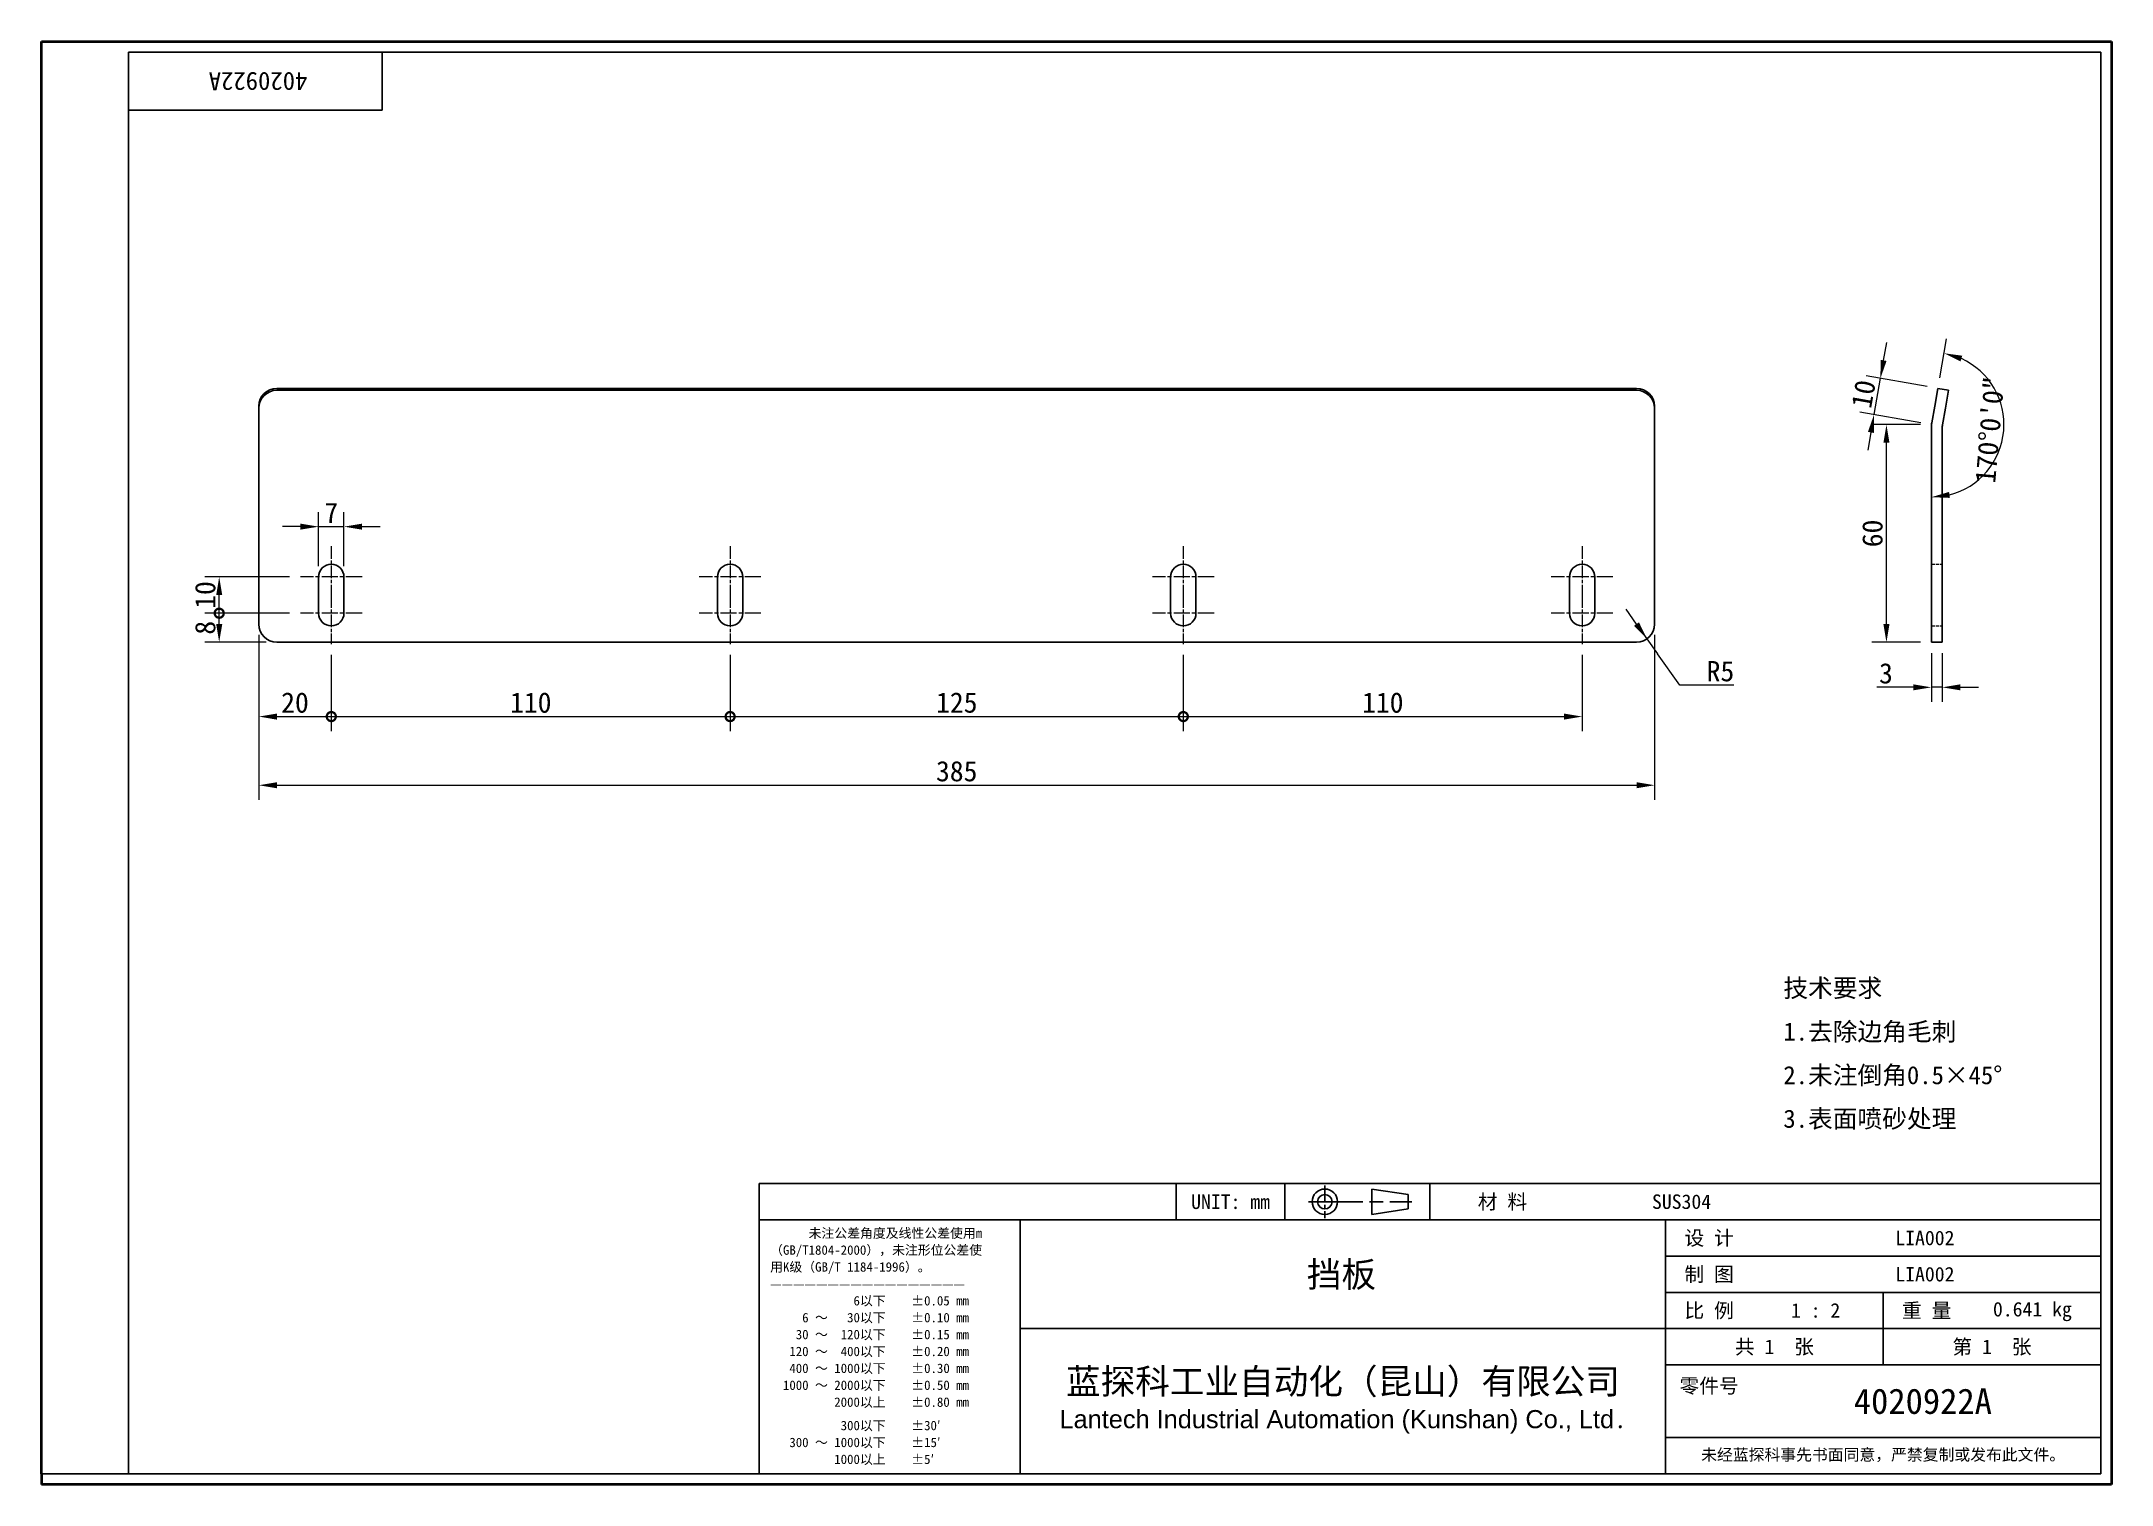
# Model space of a CAD drawing. Header units: millimetres. Extents: x 12 to 583, y 11 to 409.
import ezdxf
from ezdxf.enums import TextEntityAlignment as Align

# ---------------------------------------------------------------- set-up
doc = ezdxf.new("R2010")
doc.units = ezdxf.units.MM
doc.header["$LTSCALE"] = 2
doc.linetypes.add('CHAIN', pattern=[0.3543, 0.2362, -0.0295, 0.0591, -0.0295])
doc.linetypes.add('DASHED', pattern=[0.2067, 0.1654, -0.0413])
for name, color, linetype, lineweight in [('1', 7, 'Continuous', 18), ('可见 (ISO)', 7, 'Continuous', 25), ('图框 (ISO)', 7, 'Continuous', 35), ('标题 (ISO)', 7, 'Continuous', 25), ('草图几何图元 (ISO)', 7, 'Continuous', 18)]:
    doc.layers.add(name, color=color, linetype=linetype, lineweight=lineweight)
for name, color, linetype, lineweight, true_color in [('中心标记 (ISO)', 1, 'CHAIN', 18, 0xff0000), ('尺寸 (ISO)', 7, 'Continuous', 18, 0x008000), ('符号 (ISO)', 7, 'Continuous', 18, 0x008000), ('隐藏 (ISO)', 5, 'DASHED', 18, 0x0000ff)]:
    doc.layers.add(name, color=color, linetype=linetype, lineweight=lineweight, true_color=true_color)
doc.styles.add('文本样式164', font='SimSun.ttf')
doc.styles.add('文本样式165', font='SimSun.ttf')
doc.styles.add('文本样式74', font='SimSun.ttf')
doc.styles.add('最新国标', font='simfang.ttf')
doc.styles.add('注释文本 (ISO)', font='simfang.ttf')
doc.dimstyles.new('默认 (GB)', dxfattribs={"dimscale": 2, "dimtxt": 2.8, "dimasz": 2.5, "dimexe": 2, "dimexo": 1.5, "dimgap": 0.5, "dimtad": 1, "dimtoh": 1, "dimdsep": 46, "dimtxsty": '最新国标', "dimcen": 0.09, "dimdle": 10, "dimclrd": 256, "dimclre": 256, "dimclrt": 256, "dimaunit": 1, "dimadec": 3, "dimazin": 2, "dimtfac": 0.535714, "dimtmove": 0, "dimatfit": 3, "dimfxl": 0, "dimtolj": 1, "dimtzin": 0, "dimlwd": -1, "dimlwe": -1, "dimarcsym": 0})

# ---------------------------------------------------------------- blocks, each defined once
blk = doc.blocks.new('图框 最新国标')
at = {"layer": '图框 (ISO)'}
for p, q in [((6, 7), (6, 204.5)), ((6, 204.5), (291.5, 204.5)), ((291.5, 204.5), (291.5, 5.5)), ((6, 7), (6, 5.5)), ((6, 7), (6, 5.5)), ((291.5, 5.5), (6, 5.5))]:
    blk.add_line(p, q, dxfattribs=at)
at = {"layer": '图框 (ISO)', "color": 7, "linetype": 'Continuous', "lineweight": 25}
for p, q in [((18, 203), (290, 203)), ((18, 7), (18, 203)), ((18, 203), (290, 203)), ((53, 203), (53, 195)), ((290, 203), (290, 7)), ((290, 203), (290, 7)), ((53, 195), (18, 195)), ((290, 7), (6, 7)), ((290, 7), (18, 7))]:
    blk.add_line(p, q, dxfattribs=at)
at = {"layer": '图框 (ISO)', "style": '文本样式74'}
blk.add_attdef('零件代号_001', (42.68, 200.25), '', height=2.5, rotation=180, dxfattribs=at)
blk = doc.blocks.new('标题栏 最新国标')
at = {"layer": '标题 (ISO)'}
for p, q in [((381.98, -183.84), (196.98, -183.84)), ((196.98, -183.84), (196.98, -223.84)), ((254.48, -183.84), (254.48, -188.84)), ((269.48, -183.84), (269.48, -188.84)), ((281.48, -188.09), (281.48, -184.59)), ((281.48, -184.59), (286.48, -185.34)), ((286.48, -185.34), (286.48, -187.34)), ((289.48, -183.84), (289.48, -188.84)), ((381.98, -223.84), (381.98, -183.84)), ((383.48, -183.84), (383.48, -225.34)), ((286.48, -187.34), (281.48, -188.09)), ((196.98, -188.84), (381.98, -188.84)), ((232.98, -188.84), (232.98, -223.84)), ((321.98, -188.84), (321.98, -223.84)), ((321.98, -193.84), (381.98, -193.84)), ((321.98, -198.84), (381.98, -198.84)), ((351.98, -198.84), (351.98, -208.84)), ((321.98, -203.84), (232.98, -203.84)), ((321.98, -203.84), (381.98, -203.84)), ((321.98, -208.84), (381.98, -208.84)), ((321.98, -218.84), (381.98, -218.84)), ((196.98, -223.84), (381.98, -223.84)), ((383.48, -225.34), (196.98, -225.34))]:
    blk.add_line(p, q, dxfattribs=at)
at = {"layer": '标题 (ISO)', "linetype": 'CHAIN', "ltscale": 5.000333}
blk.add_line((274.98, -184.09), (274.98, -188.59), dxfattribs=at)
at = {"layer": '标题 (ISO)', "linetype": 'CHAIN', "ltscale": 15.834605}
blk.add_line((272.73, -186.34), (286.98, -186.34), dxfattribs=at)
at = {"layer": '标题 (ISO)'}
for radius in [1.75, 1]:
    blk.add_circle((274.98, -186.34), radius, dxfattribs=at)
at = {"layer": '1', "style": '文本样式164'}
for s, p in [('UNIT: mm', (261.98, -186.34)), ('材 料', (299.48, -186.34)), ('设 计', (327.98, -191.34)), ('制 图', (327.98, -196.34)), ('比 例', (327.98, -201.34)), ('重 量', (357.98, -201.34)), ('共 1  张', (336.98, -206.34)), ('第 1  张', (366.98, -206.34))]:
    blk.add_text(s, height=2, dxfattribs=at).set_placement(p, align=Align.MIDDLE_CENTER)
at = {"layer": '标题 (ISO)', "char_height": 2, "style": '注释文本 (ISO)'}
for s, insert, attachment_point, line_spacing_factor in [('{\\fSimSun|b0|i0|c134|p2;\\H0.65x;      未注公差角度及线性公差使用m\\P（GB/T1804-2000），未注形位公差使\\P用K级（GB/T 1184-1996）。\\P—————————————————\\P             6以下    ±0.05 mm\\P     6 ～   30以下    ±0.10 mm\\P    30 ～  120以下    ±0.15 mm\\P   120 ～  400以下    ±0.20 mm\\P   400 ～ 1000以下    ±0.30 mm\\P  1000 ～ 2000以下    ±0.50 mm\\P          2000以上    ±0.80 mm\\P\\H0.38462x;\\P\\H2.6x;           300以下    ±30′\\P   300 ～ 1000以下    ±15′\\P          1000以上    ±5′}', (198.48, -206.34), 4, 1.075116), ('{\\fMicrosoft YaHei|b0|i0|c134|p34;\\H1.75x;蓝探科工业自动化（昆山）有限公司\\P\\fArial|b0|i0|c0|p34;\\H0.71429x;Lantech Industrial Automation (Kunshan) Co., Ltd\\fFangSong|b0|i0|c134|p49;.\\H1.15195x; }', (277.48, -213.84), 5, 0.978695)]:
    blk.add_mtext(s, dxfattribs=dict(at, insert=insert, attachment_point=attachment_point, line_spacing_factor=line_spacing_factor))
at = {"layer": '标题 (ISO)', "attachment_point": 5, "style": '注释文本 (ISO)'}
for s, insert, char_height in [('\\fFangSong|b0|i0;零件号', (327.98, -211.84), 2), ('\\fSimSun|b0|i0;{\\H1.6000;未经蓝探科事先书面同意，严禁复制或发布此文件。}', (351.98, -221.34), 1.6)]:
    blk.add_mtext(s, dxfattribs=dict(at, insert=insert, char_height=char_height))
at = {"layer": '标题 (ISO)'}
for tag, p, height, style in [('材料_001', (320.09, -187.33), 2, '注释文本 (ISO)'), ('设计人_001', (353.65, -192.33), 2, '注释文本 (ISO)'), ('库存编号_001', (272.5, -198.11), 3.5, '文本样式165'), ('设计人_001', (353.65, -197.33), 2, '注释文本 (ISO)'), ('视图比例_001', (339.26, -202.33), 2, '注释文本 (ISO)'), ('质量\\P3;_001', (367.12, -202.16), 2, '注释文本 (ISO)'), ('零件代号_001', (347.93, -215.59), 3.5, '文本样式165')]:
    blk.add_attdef(tag, p, '', height=height, dxfattribs=dict(at, style=style))
blk = doc.blocks.new('_DotSmall')
at = {"color": 0, "linetype": 'ByBlock', "const_width": 0.5}
blk.add_lwpolyline([(-0.0625, 0, 1), (0.0625, 0, 1)], format="xyb", close=True, dxfattribs=at)
blk = doc.blocks.new('*D5')
at = {"layer": 'Defpoints', "color": 0, "transparency": 16777216}
for p in [(71.96, 248.31), (91.96, 242.81), (91.96, 222.8)]:
    blk.add_point(p, dxfattribs=at)
at = {"layer": '尺寸 (ISO)', "color": 116, "true_color": 0x00803f, "transparency": 16777216}
for p, q in [((71.96, 245.31), (71.96, 218.8)), ((91.96, 239.81), (91.96, 218.8)), ((76.96, 222.8), (91.96, 222.8))]:
    blk.add_line(p, q, dxfattribs=at)
blk.add_solid([(76.96, 223.63), (76.96, 221.96), (71.96, 222.8)], dxfattribs=at)
at = {"layer": '尺寸 (ISO)', "color": 116, "true_color": 0x00803f, "transparency": 16777216, "xscale": 5, "yscale": 5, "zscale": 5}
blk.add_blockref('_DotSmall', (91.96, 222.8), dxfattribs=at)
at = {"layer": '尺寸 (ISO)', "transparency": 16777216, "insert": (81.94, 226.63), "char_height": 5.6, "attachment_point": 5, "style": '最新国标'}
blk.add_mtext('\\A1;20', dxfattribs=at)
blk = doc.blocks.new('*D7')
at = {"layer": 'Defpoints', "color": 0, "transparency": 16777216}
for p in [(91.96, 242.81), (201.96, 242.81), (201.96, 222.8)]:
    blk.add_point(p, dxfattribs=at)
at = {"layer": '尺寸 (ISO)', "color": 116, "true_color": 0x00803f, "transparency": 16777216}
for p, q in [((91.96, 239.81), (91.96, 218.8)), ((201.96, 239.81), (201.96, 218.8)), ((91.96, 222.8), (201.96, 222.8))]:
    blk.add_line(p, q, dxfattribs=at)
at = {"layer": '尺寸 (ISO)', "color": 116, "true_color": 0x00803f, "transparency": 16777216, "xscale": 5, "yscale": 5, "zscale": 5, "rotation": 180}
blk.add_blockref('_DotSmall', (91.96, 222.8), dxfattribs=at)
at = {"layer": '尺寸 (ISO)', "color": 116, "true_color": 0x00803f, "transparency": 16777216, "xscale": 5, "yscale": 5, "zscale": 5}
blk.add_blockref('_DotSmall', (201.96, 222.8), dxfattribs=at)
at = {"layer": '尺寸 (ISO)', "transparency": 16777216, "insert": (146.98, 226.63), "char_height": 5.6, "attachment_point": 5, "style": '最新国标'}
blk.add_mtext('\\A1;110', dxfattribs=at)
blk = doc.blocks.new('*D8')
at = {"layer": 'Defpoints', "color": 0, "transparency": 16777216}
for p in [(201.96, 242.81), (326.96, 242.81), (326.96, 222.8)]:
    blk.add_point(p, dxfattribs=at)
at = {"layer": '尺寸 (ISO)', "color": 116, "true_color": 0x00803f, "transparency": 16777216}
for p, q in [((201.96, 239.81), (201.96, 218.8)), ((326.96, 239.81), (326.96, 218.8)), ((201.96, 222.8), (326.96, 222.8))]:
    blk.add_line(p, q, dxfattribs=at)
at = {"layer": '尺寸 (ISO)', "color": 116, "true_color": 0x00803f, "transparency": 16777216, "xscale": 5, "yscale": 5, "zscale": 5, "rotation": 180}
blk.add_blockref('_DotSmall', (201.96, 222.8), dxfattribs=at)
at = {"layer": '尺寸 (ISO)', "color": 116, "true_color": 0x00803f, "transparency": 16777216, "xscale": 5, "yscale": 5, "zscale": 5}
blk.add_blockref('_DotSmall', (326.96, 222.8), dxfattribs=at)
at = {"layer": '尺寸 (ISO)', "transparency": 16777216, "insert": (264.48, 226.63), "char_height": 5.6, "attachment_point": 5, "style": '最新国标'}
blk.add_mtext('\\A1;125', dxfattribs=at)
blk = doc.blocks.new('*D9')
at = {"layer": 'Defpoints', "color": 0, "transparency": 16777216}
for p in [(326.96, 242.81), (436.96, 242.81), (436.96, 222.8)]:
    blk.add_point(p, dxfattribs=at)
at = {"layer": '尺寸 (ISO)', "color": 116, "true_color": 0x00803f, "transparency": 16777216}
for p, q in [((326.96, 239.81), (326.96, 218.8)), ((436.96, 239.81), (436.96, 218.8)), ((326.96, 222.8), (431.96, 222.8))]:
    blk.add_line(p, q, dxfattribs=at)
blk.add_solid([(431.96, 223.63), (431.96, 221.96), (436.96, 222.8)], dxfattribs=at)
at = {"layer": '尺寸 (ISO)', "color": 116, "true_color": 0x00803f, "transparency": 16777216, "xscale": 5, "yscale": 5, "zscale": 5, "rotation": 180}
blk.add_blockref('_DotSmall', (326.96, 222.8), dxfattribs=at)
at = {"layer": '尺寸 (ISO)', "transparency": 16777216, "insert": (381.98, 226.63), "char_height": 5.6, "attachment_point": 5, "style": '最新国标'}
blk.add_mtext('\\A1;110', dxfattribs=at)
blk = doc.blocks.new('*D10')
at = {"layer": 'Defpoints', "color": 0, "transparency": 16777216}
for p in [(71.96, 248.31), (456.96, 248.31), (456.96, 203.87)]:
    blk.add_point(p, dxfattribs=at)
at = {"layer": '尺寸 (ISO)', "color": 116, "true_color": 0x00803f, "transparency": 16777216}
for p, q in [((71.96, 245.31), (71.96, 199.87)), ((456.96, 245.31), (456.96, 199.87)), ((76.96, 203.87), (451.96, 203.87))]:
    blk.add_line(p, q, dxfattribs=at)
for points in [[(76.96, 204.7), (76.96, 203.04), (71.96, 203.87)], [(451.96, 204.7), (451.96, 203.04), (456.96, 203.87)]]:
    blk.add_solid(points, dxfattribs=at)
at = {"layer": '尺寸 (ISO)', "transparency": 16777216, "insert": (264.46, 207.7), "char_height": 5.6, "attachment_point": 5, "style": '最新国标'}
blk.add_mtext('\\A1;385', dxfattribs=at)
blk = doc.blocks.new('*D11')
at = {"layer": 'Defpoints', "color": 0, "transparency": 16777216}
for p in [(61.04, 251.31), (83.46, 251.31), (76.96, 243.31)]:
    blk.add_point(p, dxfattribs=at)
at = {"layer": '尺寸 (ISO)', "color": 116, "true_color": 0x00803f, "transparency": 16777216}
for p, q in [((80.46, 251.31), (57.04, 251.31)), ((61.04, 248.31), (61.04, 251.31)), ((73.96, 243.31), (57.04, 243.31))]:
    blk.add_line(p, q, dxfattribs=at)
blk.add_solid([(60.21, 248.31), (61.88, 248.31), (61.04, 243.31)], dxfattribs=at)
at = {"layer": '尺寸 (ISO)', "color": 116, "true_color": 0x00803f, "transparency": 16777216, "xscale": 5, "yscale": 5, "zscale": 5, "rotation": 90}
blk.add_blockref('_DotSmall', (61.04, 251.31), dxfattribs=at)
at = {"layer": '尺寸 (ISO)', "transparency": 16777216, "insert": (57.21, 247.29), "char_height": 5.6, "attachment_point": 5, "rotation": 90, "style": '最新国标'}
blk.add_mtext('\\A1;8', dxfattribs=at)
blk = doc.blocks.new('*D12')
at = {"layer": 'Defpoints', "color": 0, "transparency": 16777216}
for p in [(61.04, 261.31), (83.46, 261.31), (83.46, 251.31)]:
    blk.add_point(p, dxfattribs=at)
at = {"layer": '尺寸 (ISO)', "color": 116, "true_color": 0x00803f, "transparency": 16777216}
for p, q in [((80.46, 261.31), (57.04, 261.31)), ((80.46, 251.31), (57.04, 251.31)), ((61.04, 251.31), (61.04, 256.31))]:
    blk.add_line(p, q, dxfattribs=at)
blk.add_solid([(60.21, 256.31), (61.88, 256.31), (61.04, 261.31)], dxfattribs=at)
at = {"layer": '尺寸 (ISO)', "color": 116, "true_color": 0x00803f, "transparency": 16777216, "xscale": 5, "yscale": 5, "zscale": 5, "rotation": 270}
blk.add_blockref('_DotSmall', (61.04, 251.31), dxfattribs=at)
at = {"layer": '尺寸 (ISO)', "transparency": 16777216, "insert": (57.21, 256.33), "char_height": 5.6, "attachment_point": 5, "rotation": 90, "style": '最新国标'}
blk.add_mtext('\\A1;10', dxfattribs=at)
blk = doc.blocks.new('*D13')
at = {"layer": 'Defpoints', "color": 0, "transparency": 16777216}
for p in [(95.46, 275.18), (88.46, 261.31), (95.46, 261.31)]:
    blk.add_point(p, dxfattribs=at)
at = {"layer": '尺寸 (ISO)', "color": 116, "true_color": 0x00803f, "transparency": 16777216}
for p, q in [((83.46, 275.18), (78.46, 275.18)), ((88.46, 264.31), (88.46, 279.18)), ((88.46, 275.18), (95.46, 275.18)), ((95.46, 264.31), (95.46, 279.18)), ((100.46, 275.18), (105.46, 275.18))]:
    blk.add_line(p, q, dxfattribs=at)
for points in [[(83.46, 276.01), (83.46, 274.35), (88.46, 275.18)], [(100.46, 276.01), (100.46, 274.35), (95.46, 275.18)]]:
    blk.add_solid(points, dxfattribs=at)
at = {"layer": '尺寸 (ISO)', "transparency": 16777216, "insert": (91.96, 279.01), "char_height": 5.6, "attachment_point": 5, "style": '最新国标'}
blk.add_mtext('\\A1;7', dxfattribs=at)
blk = doc.blocks.new('*D14')
at = {"layer": 'Defpoints', "color": 0, "transparency": 16777216}
for p in [(451.96, 248.31), (454.85, 244.23)]:
    blk.add_point(p, dxfattribs=at)
at = {"layer": '尺寸 (ISO)', "color": 116, "true_color": 0x00803f, "transparency": 16777216}
for p, q in [((451.96, 248.31), (449.07, 252.39)), ((451.96, 248.31), (454.85, 244.23)), ((454.85, 244.23), (457.75, 240.15)), ((463.91, 231.45), (457.75, 240.15)), ((478.82, 231.45), (463.91, 231.45))]:
    blk.add_line(p, q, dxfattribs=at)
blk.add_solid([(452.64, 248.79), (451.28, 247.82), (454.85, 244.23)], dxfattribs=at)
at = {"layer": '尺寸 (ISO)', "transparency": 16777216, "insert": (475.11, 235.28), "char_height": 5.6, "attachment_point": 5, "style": '最新国标'}
blk.add_mtext('\\A1;R5', dxfattribs=at)
blk = doc.blocks.new('*D15')
at = {"layer": 'Defpoints', "color": 0, "transparency": 16777216}
for p in [(533.31, 243.31), (536.31, 243.31), (536.31, 230.87)]:
    blk.add_point(p, dxfattribs=at)
at = {"layer": '尺寸 (ISO)', "color": 116, "true_color": 0x00803f, "transparency": 16777216}
for p, q in [((533.31, 240.31), (533.31, 226.87)), ((536.31, 240.31), (536.31, 226.87)), ((528.31, 230.87), (518.21, 230.87)), ((536.31, 230.87), (533.31, 230.87)), ((541.31, 230.87), (546.31, 230.87))]:
    blk.add_line(p, q, dxfattribs=at)
for points in [[(528.31, 231.7), (528.31, 230.04), (533.31, 230.87)], [(541.31, 231.7), (541.31, 230.04), (536.31, 230.87)]]:
    blk.add_solid(points, dxfattribs=at)
at = {"layer": '尺寸 (ISO)', "transparency": 16777216, "insert": (520.76, 234.7), "char_height": 5.6, "attachment_point": 5, "style": '最新国标'}
blk.add_mtext('\\A1;3', dxfattribs=at)
blk = doc.blocks.new('*D16')
at = {"layer": 'Defpoints', "color": 0, "transparency": 16777216}
for p in [(520.9, 303.31), (533.31, 303.31), (533.31, 243.31)]:
    blk.add_point(p, dxfattribs=at)
at = {"layer": '尺寸 (ISO)', "color": 116, "true_color": 0x00803f, "transparency": 16777216}
for p, q in [((530.31, 303.31), (516.9, 303.31)), ((520.9, 248.31), (520.9, 298.31)), ((530.31, 243.31), (516.9, 243.31))]:
    blk.add_line(p, q, dxfattribs=at)
for points in [[(520.06, 298.31), (521.73, 298.31), (520.9, 303.31)], [(520.06, 248.31), (521.73, 248.31), (520.9, 243.31)]]:
    blk.add_solid(points, dxfattribs=at)
at = {"layer": '尺寸 (ISO)', "transparency": 16777216, "insert": (517.06, 273.31), "char_height": 5.6, "attachment_point": 5, "rotation": 90, "style": '最新国标'}
blk.add_mtext('\\A1;60', dxfattribs=at)
blk = doc.blocks.new('*D17')
at = {"layer": 'Defpoints', "color": 0, "transparency": 16777216}
for p in [(519.24, 316.1), (535.08, 313.31), (533.31, 303.31)]:
    blk.add_point(p, dxfattribs=at)
at = {"layer": '尺寸 (ISO)', "color": 116, "true_color": 0x00803f, "transparency": 16777216}
for p, q in [((520.11, 321.02), (520.98, 325.95)), ((532.12, 313.83), (515.3, 316.79)), ((517.48, 306.1), (519.24, 316.1)), ((530.36, 303.83), (513.54, 306.79)), ((516.61, 301.17), (515.74, 296.25))]:
    blk.add_line(p, q, dxfattribs=at)
for points in [[(519.29, 321.17), (520.93, 320.88), (519.24, 316.1)], [(515.79, 301.32), (517.43, 301.03), (517.48, 306.1)]]:
    blk.add_solid(points, dxfattribs=at)
at = {"layer": '尺寸 (ISO)', "transparency": 16777216, "insert": (514.58, 311.76), "char_height": 5.6, "attachment_point": 5, "rotation": 80, "style": '最新国标'}
blk.add_mtext('\\A1;10', dxfattribs=at)
blk = doc.blocks.new('*D18')
at = {"layer": 'Defpoints', "color": 0, "transparency": 16777216}
for p in [(535.08, 313.31), (533.31, 303.31), (533.31, 295.39), (550.02, 292.32)]:
    blk.add_point(p, dxfattribs=at)
at = {"layer": '尺寸 (ISO)', "color": 116, "true_color": 0x00803f, "transparency": 16777216}
for p, q in [((535.6, 316.26), (537.48, 326.94)), ((533.31, 292.39), (533.31, 279.31))]:
    blk.add_line(p, q, dxfattribs=at)
blk.add_arc((533.31, 303.31), 20, 284.3615, 65.6385, dxfattribs=at)
for points in [[(541.32, 320.73), (541.81, 322.32), (536.78, 323)], [(538.38, 283.11), (538.17, 284.76), (533.31, 283.31)]]:
    blk.add_solid(points, dxfattribs=at)
at = {"layer": '尺寸 (ISO)', "transparency": 16777216, "insert": (549.42, 301.9), "char_height": 5.6, "attachment_point": 5, "rotation": 85, "style": '最新国标'}
blk.add_mtext('\\A1;170°0\'0"', dxfattribs=at)

msp = doc.modelspace()

# ---------------------------------------------------------------- linework, layer by layer
at = {"layer": '中心标记 (ISO)', "ltscale": 7.50055}
for p, q in [((91.96, 269.807), (91.96, 256.307)), ((201.96, 269.807), (201.96, 256.307)), ((326.96, 269.807), (326.96, 256.307)), ((436.96, 269.807), (436.96, 256.307)), ((91.96, 256.307), (91.96, 242.807)), ((201.96, 256.307), (201.96, 242.807)), ((326.96, 256.307), (326.96, 242.807)), ((436.96, 256.307), (436.96, 242.807))]:
    msp.add_line(p, q, dxfattribs=at)
at = {"layer": '中心标记 (ISO)', "ltscale": 9.445163}
for p, q in [((100.46, 261.307), (83.46, 261.307)), ((210.46, 261.307), (193.46, 261.307)), ((335.46, 261.307), (318.46, 261.307)), ((445.46, 261.307), (428.46, 261.307)), ((100.46, 251.307), (83.46, 251.307)), ((210.46, 251.307), (193.46, 251.307)), ((335.46, 251.307), (318.46, 251.307)), ((445.46, 251.307), (428.46, 251.307))]:
    msp.add_line(p, q, dxfattribs=at)
at = {"layer": '可见 (ISO)'}
for p, q in [((71.96, 308.383), (71.96, 307.862)), ((451.96, 313.307), (76.96, 313.307)), ((451.96, 312.786), (76.96, 312.786)), ((456.96, 307.862), (456.96, 308.383)), ((534.207, 308.383), (533.403, 303.824)), ((534.207, 308.383), (535.075, 313.307)), ((538.03, 312.786), (535.075, 313.307)), ((538.03, 312.786), (537.161, 307.862)), ((71.96, 303.303), (71.96, 307.862)), ((71.96, 302.782), (71.96, 303.303)), ((71.96, 248.307), (71.96, 302.782)), ((456.96, 303.303), (456.96, 307.862)), ((456.96, 302.782), (456.96, 303.303)), ((456.96, 248.307), (456.96, 302.782)), ((533.312, 302.782), (533.312, 248.307)), ((536.312, 248.307), (536.312, 302.782)), ((536.357, 303.303), (537.161, 307.862)), ((88.46, 251.307), (88.46, 261.307)), ((95.46, 261.307), (95.46, 251.307)), ((198.46, 251.307), (198.46, 261.307)), ((205.46, 261.307), (205.46, 251.307)), ((323.46, 251.307), (323.46, 261.307)), ((330.46, 261.307), (330.46, 251.307)), ((433.46, 251.307), (433.46, 261.307)), ((440.46, 261.307), (440.46, 251.307)), ((533.312, 243.307), (533.312, 248.307)), ((536.312, 248.307), (536.312, 243.307)), ((451.96, 243.307), (76.96, 243.307)), ((533.312, 243.307), (536.312, 243.307))]:
    msp.add_line(p, q, dxfattribs=at)
for centre, radius, start, end in [((539.312, 302.782), 6, 170, 180), ((539.312, 302.782), 3, 170, 180), ((91.96, 261.307), 3.5, 0, 180), ((201.96, 261.307), 3.5, 0, 180), ((326.96, 261.307), 3.5, 0, 180), ((436.96, 261.307), 3.5, 0, 180), ((91.96, 251.307), 3.5, 180, 0), ((201.96, 251.307), 3.5, 180, 0), ((326.96, 251.307), 3.5, 180, 0), ((436.96, 251.307), 3.5, 180, 0), ((76.96, 248.307), 5, 180, 270), ((451.96, 248.307), 5, 270, 0)]:
    msp.add_arc(centre, radius, start, end, dxfattribs=at)
for centre, major_axis, start_param, end_param in [((76.96, 308.383), (-5, 0), 4.712389, 6.2831853), ((76.96, 307.862), (-5, 0), 4.712389, 6.2831853), ((451.96, 308.383), (5, 0), 0, 1.5707963), ((451.96, 307.862), (5, 0), 0, 1.5707963)]:
    msp.add_ellipse(centre, major_axis=major_axis, ratio=0.9848078, start_param=start_param, end_param=end_param, dxfattribs=at)
at = {"layer": '草图几何图元 (ISO)'}
for p in [(534.378, 309.355), (533.312, 295.392)]:
    msp.add_line(p, (533.312, 303.307), dxfattribs=at)
at = {"layer": '隐藏 (ISO)', "ltscale": 2.856945}
for p, q in [((533.312, 264.807), (536.312, 264.807)), ((533.312, 247.807), (536.312, 247.807))]:
    msp.add_line(p, q, dxfattribs=at)

# ---------------------------------------------------------------- block references
at = {"xscale": 2, "yscale": 2, "zscale": 2}
msp.add_blockref('图框 最新国标', (0, 0), dxfattribs=at).add_auto_attribs({'零件代号_001': '4020922A'})
ref = msp.add_blockref('标题栏 最新国标', (-183.965, 461.689), dxfattribs=dict(xscale=2, yscale=2, zscale=2))
ref.add_attrib('零件代号_001', '4020922A', (511.899, 30.5), dxfattribs={"layer": '标题 (ISO)', "height": 7, "style": '文本样式165'})
ref.add_attrib('库存编号_001', '挡板', (361.028, 65.461), dxfattribs={"layer": '标题 (ISO)', "height": 7, "style": '文本样式165'})
ref.add_attrib('质量\\P3;_001', '0.641 kg', (550.274, 57.366), dxfattribs={"layer": '标题 (ISO)', "height": 4, "style": '注释文本 (ISO)'})
ref.add_attrib('视图比例_001', '1 : 2', (494.56, 57.034), dxfattribs={"layer": '标题 (ISO)', "height": 4, "style": '注释文本 (ISO)'})
ref.add_attrib('设计人_001', 'LIA002', (523.337, 77.023), dxfattribs={"layer": '标题 (ISO)', "height": 4, "style": '注释文本 (ISO)'})
ref.add_attrib('设计人_001', 'LIA002', (523.337, 67.023), dxfattribs={"layer": '标题 (ISO)', "height": 4, "style": '注释文本 (ISO)'})
ref.add_attrib('材料_001', 'SUS304', (456.223, 87.023), dxfattribs={"layer": '标题 (ISO)', "height": 4, "style": '注释文本 (ISO)'})

# ---------------------------------------------------------------- texts
at = {"layer": '符号 (ISO)', "insert": (492.464, 129.647), "char_height": 5, "width": 71.11111, "attachment_point": 4, "line_spacing_factor": 1.441304, "style": '注释文本 (ISO)'}
msp.add_mtext('\\fFangSong|b0|i0;{\\H5.0000;技术要求\\P}\\fFangSong|b0|i0;{\\H5.0000;1.去除边角毛刺\\P}\\fFangSong|b0|i0;{\\H5.0000;2.未注倒角0.5×45°\\P}\\fFangSong|b0|i0;{\\H5.0000;3.表面喷砂处理}', dxfattribs=at)

# ---------------------------------------------------------------- dimensions: what is measured, and where the dimension line sits
at = {"layer": '尺寸 (ISO)', "color": 116, "true_color": 0x00803f}
for base, p1, p2, angle, override, picture, middle in [((519.24, 316.099), (533.312, 303.307), (535.075, 313.307), 80, {"dimgap": 0.5, "dimtoh": 0, "dimdec": 0, "dimtol": 0, "dimlim": 0, "dimtp": 0, "dimtm": 0, "dimtdec": 2, "dimtofl": 1, "dimatfit": 1}, '*D17', (518.359, 311.099)), ((520.895, 303.307), (533.312, 243.307), (533.312, 303.307), 90, {"dimgap": 0.5, "dimtoh": 0, "dimdec": 2, "dimtol": 0, "dimlim": 0, "dimtp": 0, "dimtm": 0, "dimtdec": 2, "dimtofl": 0, "dimatfit": 1}, '*D16', (520.895, 273.307)), ((61.043, 261.307), (83.46, 251.307), (83.46, 261.307), 90, {"dimgap": 0.5, "dimtoh": 0, "dimdec": 2, "dimblk1": 'DotSmall', "dimsah": 1, "dimdle": 0, "dimtol": 0, "dimlim": 0, "dimtp": 0, "dimtm": 0, "dimtdec": 2, "dimtofl": 1, "dimatfit": 1}, '*D12', (61.043, 256.327)), ((61.043, 251.307), (76.96, 243.307), (83.46, 251.307), 90, {"dimgap": 0.5, "dimtoh": 0, "dimdec": 2, "dimblk2": 'DotSmall', "dimsah": 1, "dimdle": 0, "dimtol": 0, "dimlim": 0, "dimtp": 0, "dimtm": 0, "dimtdec": 2, "dimtofl": 1, "dimatfit": 1}, '*D11', (61.043, 247.287)), ((91.96, 222.798), (71.96, 248.307), (91.96, 242.807), 180, {"dimgap": 0.5, "dimtoh": 0, "dimdec": 2, "dimblk2": 'DotSmall', "dimsah": 1, "dimdle": 0, "dimtol": 0, "dimlim": 0, "dimtp": 0, "dimtm": 0, "dimtdec": 2, "dimtofl": 0, "dimatfit": 1}, '*D5', (81.94, 222.798)), ((201.96, 222.798), (91.96, 242.807), (201.96, 242.807), 180, {"dimgap": 0.5, "dimtoh": 0, "dimdec": 2, "dimblk1": 'DotSmall', "dimblk2": 'DotSmall', "dimsah": 1, "dimdle": 0, "dimtol": 0, "dimlim": 0, "dimtp": 0, "dimtm": 0, "dimtdec": 2, "dimtofl": 0, "dimatfit": 1}, '*D7', (146.98, 222.798)), ((326.96, 222.798), (201.96, 242.807), (326.96, 242.807), 180, {"dimgap": 0.5, "dimtoh": 0, "dimdec": 2, "dimblk1": 'DotSmall', "dimblk2": 'DotSmall', "dimsah": 1, "dimdle": 0, "dimtol": 0, "dimlim": 0, "dimtp": 0, "dimtm": 0, "dimtdec": 2, "dimtofl": 0, "dimatfit": 1}, '*D8', (264.48, 222.798)), ((436.96, 222.798), (326.96, 242.807), (436.96, 242.807), 180, {"dimgap": 0.5, "dimtoh": 0, "dimdec": 2, "dimblk1": 'DotSmall', "dimsah": 1, "dimdle": 0, "dimtol": 0, "dimlim": 0, "dimtp": 0, "dimtm": 0, "dimtdec": 2, "dimtofl": 0, "dimatfit": 1}, '*D9', (381.98, 222.798)), ((536.312, 230.87), (533.312, 243.307), (536.312, 243.307), 180, {"dimgap": 0.5, "dimtoh": 0, "dimdec": 2, "dimtol": 0, "dimlim": 0, "dimtp": 0, "dimtm": 0, "dimtdec": 2, "dimtofl": 1, "dimatfit": 1}, '*D15', (520.76, 230.87))]:
    dim = msp.add_linear_dim(base=base, p1=p1, p2=p2, angle=angle, dimstyle='默认 (GB)', override=override, dxfattribs=at)
    dim.commit()
    dim.dimension.update_dxf_attribs({"geometry": picture, "text_midpoint": middle, "dimtype": 160})
dim = msp.add_angular_dim_3p(base=(550.0217, 292.3167), center=(533.3119, 303.3069), p1=(533.3119, 295.3916), p2=(535.0752, 313.3069), dimstyle='默认 (GB)', override={"dimgap": 0.5, "dimtoh": 0, "dimtol": 0, "dimlim": 0, "dimtp": 0, "dimtm": 0, "dimtdec": 2}, dxfattribs=at)
dim.commit()
dim.dimension.update_dxf_attribs({"geometry": '*D18', "text_midpoint": (553.2358, 301.5638), "dimtype": 165})
for base, p1, p2, override, picture, middle in [((95.46, 275.179), (88.46, 261.307), (95.46, 261.307), {"dimgap": 0.5, "dimtoh": 0, "dimdec": 2, "dimtol": 0, "dimlim": 0, "dimtp": 0, "dimtm": 0, "dimtdec": 2, "dimtofl": 1, "dimatfit": 1}, '*D13', (91.96, 275.179)), ((456.96, 203.87), (71.96, 248.307), (456.96, 248.307), {"dimgap": 0.5, "dimtoh": 0, "dimdec": 2, "dimtol": 0, "dimlim": 0, "dimtp": 0, "dimtm": 0, "dimtdec": 2, "dimtofl": 0, "dimatfit": 1}, '*D10', (264.46, 203.87))]:
    dim = msp.add_linear_dim(base=base, p1=p1, p2=p2, dimstyle='默认 (GB)', override=override, dxfattribs=at)
    dim.commit()
    dim.dimension.update_dxf_attribs({"geometry": picture, "text_midpoint": middle, "dimtype": 160})
dim = msp.add_radius_dim(center=(451.96, 248.307), mpoint=(454.853, 244.228), dimstyle='默认 (GB)', override={"dimgap": 0.5, "dimtih": 1, "dimdec": 2, "dimlfac": 1, "dimcen": 0, "dimtol": 0, "dimlim": 0, "dimtp": 0, "dimtm": 0, "dimtdec": 2}, dxfattribs=at)
dim.commit()
dim.dimension.update_dxf_attribs({"geometry": '*D14', "text_midpoint": (475.106, 231.452), "dimtype": 164})

doc.saveas('drawing.dxf')
